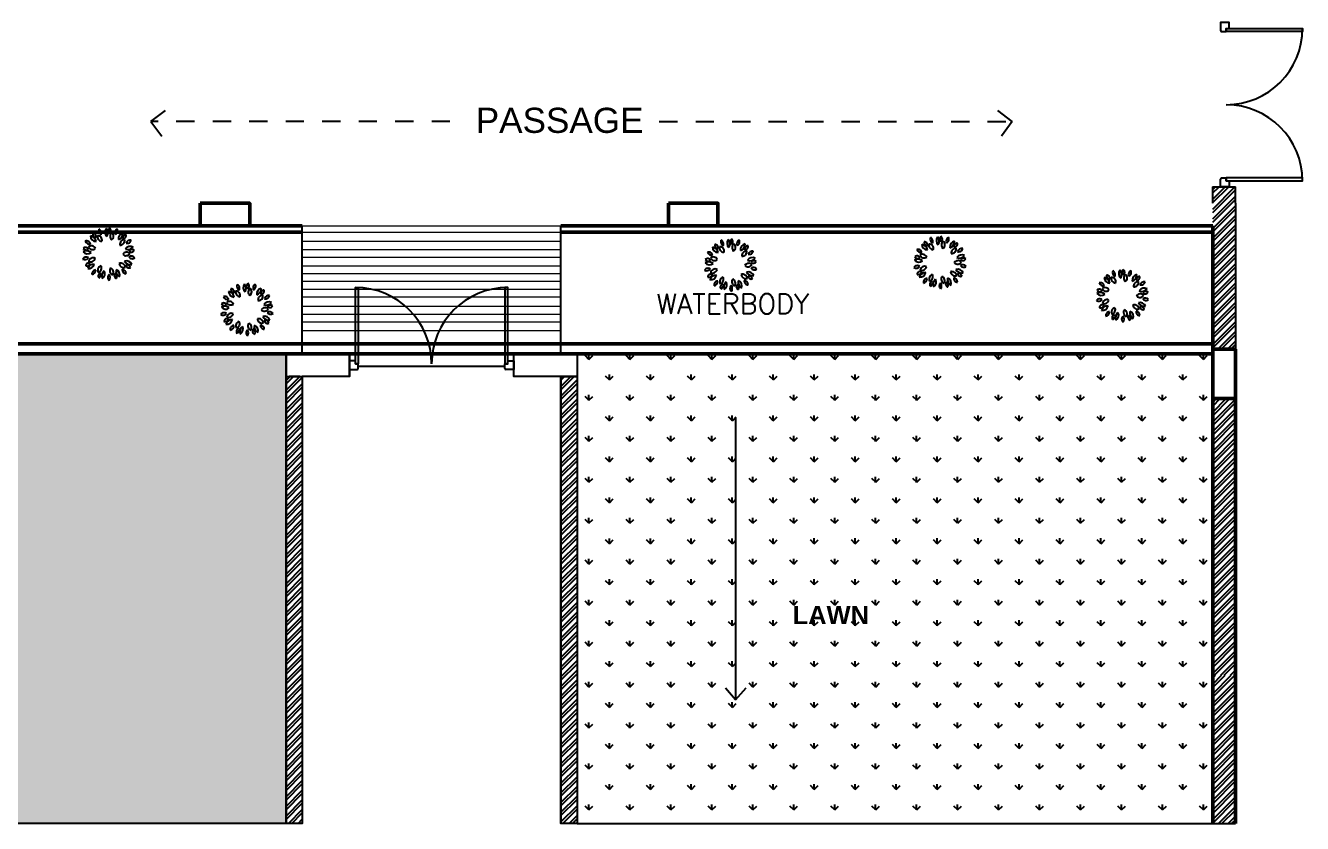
# Model space of a CAD drawing. Header units: millimetres. Extents: x 1521 to 3683, y 1649 to 3322.
# Drawn here: x 1705.98 to 1712.98, y 1662.1 to 1666.48 of the extents above; entities that cross this region are included whole.
import ezdxf
from ezdxf.enums import TextEntityAlignment as Align

# ---------------------------------------------------------------- set-up
doc = ezdxf.new("R2010")
doc.units = ezdxf.units.MM
doc.header["$LTSCALE"] = 0.1
doc.linetypes.add('DASHED2', pattern=[0.375, 0.25, -0.125])
doc.layers.add('4', color=6, linetype='Continuous')
doc.layers.add('HA', color=74, linetype='Continuous')
doc.layers.add('COL', color=1, linetype='Continuous', lineweight=50)
doc.layers.add('WALL', color=7, linetype='Continuous', lineweight=50)
doc.styles.add('STYLE1', font='arialbd.ttf')
doc.styles.add('style3', font='simplex.shx')
doc.styles.add('WORKING', font='ARIALN.TTF')
pattern_1 = [(45, (1051.861730326404, 812.3094263951372), (-0.026524905549475, 0.026524905549475), []), (45, (1051.861730326404, 812.3281823357213), (-0.026524905549475, 0.026524905549475), [])]
pattern_2 = [(90, (948.7776337939323, 940.9505626661032), (-0.112253125, 0.112253125), [0.029765625, -0.194740625]), (45, (948.7776337939323, 940.9505626661032), (-0.1122532015133644, 0.1122532015133644), [0.029765625, -0.128984375]), (135, (948.7776337939323, 940.9505626661032), (-0.1122532015133644, -0.1122532015133644), [0.029765625, -0.128984375])]

# ---------------------------------------------------------------- blocks, each defined once
blk = doc.blocks.new('AH19E')
for centre, radius, start, end in [((-0.0238410589518026, 0.4455500046024099), 0.0886985432731859, 151.7015353360427, 229.7405671459406), ((-0.1412029698258266, 0.4233295783633368), 0.0753138687012274, 322.8639188083236, 58.57818367365975), ((-0.3831954899942502, 0.2348061167867854), 0.0753138687012274, 2.863918808323603, 98.57818367365977), ((-0.3075740650529042, 0.3272667329292744), 0.0886985432731859, 191.7015353360428, 269.7405671459406), ((-0.1753117576008663, 0.372367653530091), 0.107924276528057, 170.7089921054097, 259.10644217024), ((-0.3229128080420196, 0.2693701764801517), 0.1272399254962901, 358.6570906337551, 71.15834364189467), ((-0.1661893484415486, 0.4095145021565261), 0.0681332761294435, 163.4612985024885, 255.4329496141703), ((-0.2360486241523176, 0.370075088343583), 0.0590097100058449, 333.3114501221481, 85.58279799451168), ((-0.0636535242665559, 0.3416146486997604), 0.092567174151381, 160.5035450346598, 255.3284718856752), ((-0.1616968694142997, 0.289668291574344), 0.083539456962043, 333.2487959694927, 82.58322095084212), ((0.1064680595882237, 0.3950827417429536), 0.107924276528057, 130.7089921054097, 219.10644217024), ((-0.0728064069990069, 0.4110582232242451), 0.1272399254962901, 318.6570906337551, 31.15834364189467), ((0.1373337644618005, 0.4176751071354376), 0.0681332761294435, 123.4612985024885, 215.4329496141702), ((0.1722355782985687, 0.2997520442586392), 0.092567174151381, 120.5035450346597, 215.3284718856752), ((0.0584672880358994, 0.4323674401966855), 0.0590097100058449, 293.311450122148, 45.58279799451165), ((0.0637395437806845, 0.3229798735119402), 0.083539456962043, 293.2487959694926, 42.58322095084213), ((0.2695420550880954, 0.3537801867350936), 0.0886985432731859, 111.7015353360428, 189.7405671459405), ((0.1653546007582918, 0.4121971348067748), 0.0753138687012274, 282.8639188083236, 18.57818367365972), ((0.3369248999515548, 0.2313589336117729), 0.107924276528057, 90.70899210540966, 179.1064421702401), ((0.2098615325521678, 0.3588322682771832), 0.1272399254962901, 278.6570906337551, 351.1583436418947), ((0.3750914941774681, 0.2288255969760939), 0.0681332761294435, 83.46129850248845, 175.4329496141702), ((0.324120317818597, 0.2907749710138887), 0.0590097100058449, 253.311450122148, 5.582797994511651), ((-0.4473919700831175, -0.0651610268978402), 0.0753138687012274, 42.8639188083236, 138.5781836736597), ((-0.4234301059041174, 6.55399635434e-05), 0.1272399254962901, 38.6570906337551, 111.1583436418946), ((-0.3765666434774175, 0.1738423113711178), 0.107924276528057, 210.7089921054097, 299.1064421702402), ((-0.4216201502131299, 0.1330451992107555), 0.0590097100058449, 13.31145012214801, 125.5827979945117), ((-0.3934560067718848, 0.2081622198456898), 0.0681332761294435, 203.4612985024885, 295.4329496141703), ((-0.3129789088852704, 0.1192424059845507), 0.083539456962043, 13.24879596949257, 122.5832209508421), ((-0.2712638238444924, 0.2220566717442125), 0.092567174151381, 200.5035450346598, 295.3284718856752), ((0.3260283510899171, 0.1160568364430219), 0.092567174151381, 80.50354503465977, 175.3284718856751), ((0.2578461276134476, 0.2035902927163988), 0.083539456962043, 253.2487959694925, 2.583220950842076), ((0.408225446706638, -0.0421955813653767), 0.107924276528057, 50.70899210540971, 139.1064421702399), ((0.3928275402868166, 0.1371294165728614), 0.1272399254962901, 238.6570906337551, 311.1583436418947), ((0.4352980573894456, 0.0948973970953375), 0.0886985432731859, 71.70153533604275, 149.7405671459405), ((0.3930355274351314, 0.2066177803790197), 0.0753138687012274, 242.8639188083236, 338.5781836736597), ((-0.4488951362436639, 0.0542764293495566), 0.0886985432731859, 231.7015353360428, 309.7405671459406), ((-0.4114163105841726, -0.1678133078385144), 0.0590097100058449, 53.31145012214799, 165.5827979945116), ((-0.4381256151245907, -0.0921667692018673), 0.0681332761294435, 243.4612985024885, 335.4329496141703), ((-0.3273251397768035, -0.27084505406674), 0.1272399254962901, 78.65709063375512, 151.1583436418946), ((-0.4031272003194318, -0.1076010708929971), 0.107924276528057, 250.7089921054097, 339.10644217024), ((-0.3193200269015506, -0.1085536170285195), 0.083539456962043, 53.2487959694926, 162.5832209508421), ((-0.3534521539695561, -0.0029793803114444), 0.092567174151381, 240.5035450346598, 335.3284718856752), ((-0.1777531440602615, -0.2871314868098125), 0.083539456962043, 93.24879596949259, 202.5832209508421), ((-0.2717616815352812, -0.2281966378213838), 0.092567174151381, 280.5035450346598, 15.32847188567515), ((0.2459287238307297, -0.2245261911302805), 0.083539456962043, 173.2487959694926, 282.5832209508421), ((0.171564816380851, -0.3068725985940546), 0.092567174151381, 0.5035450346598049, 95.32847188567516), ((0.3257634465117007, -0.1235179455252364), 0.092567174151381, 40.50354503465976, 135.3284718856751), ((0.3297982541844249, -0.0126367394113913), 0.083539456962043, 213.2487959694925, 322.5832209508421), ((0.2870073814410716, -0.297581605380401), 0.107924276528057, 10.70899210540965, 99.10644217024), ((0.3904797876020893, -0.1503131038043648), 0.1272399254962901, 198.6570906337551, 271.1583436418947), ((0.3958678724011406, -0.2099642298417166), 0.0886985432731859, 31.70153533604279, 109.7405671459405), ((0.435305374208838, -0.0972156204516068), 0.0753138687012274, 202.8639188083235, 298.5781836736597), ((0.4358343567000702, -0.0686692437157035), 0.0681332761294435, 43.46129850248848, 135.4329496141702), ((0.4366084602661431, 0.0115503706037998), 0.0590097100058449, 213.311450122148, 325.5827979945117), ((-0.3037541636731476, -0.3362138925585896), 0.0753138687012274, 82.86391880832356, 178.5781836736597), ((-0.3816785727394745, -0.2456857094075531), 0.0886985432731859, 271.7015353360428, 349.7405671459406), ((-0.2102115954039618, -0.3917253937106579), 0.0590097100058449, 93.31145012214796, 205.5827979945117), ((-0.2792967674322426, -0.3509451930876821), 0.0681332761294435, 283.4612985024887, 15.43294961417022), ((-0.0795664914185181, -0.4165995276998731), 0.1272399254962901, 118.657090633755, 191.1583436418947), ((-0.2425654483959079, -0.3402720068115741), 0.107924276528057, 290.7089921054097, 19.10644217024007), ((-0.0194917967310175, -0.4515238316962498), 0.0753138687012274, 122.8639188083236, 218.5781836736599), ((-0.1373757517430931, -0.4322640647878873), 0.0886985432731859, 311.7015353360428, 29.74056714594054), ((0.0454810219816864, -0.3329326333478093), 0.083539456962043, 133.2487959694925, 242.5832209508421), ((-0.0644162865355611, -0.3482134428340942), 0.092567174151381, 320.5035450346597, 55.32847188567521), ((0.0878480731043965, -0.433920104871504), 0.0590097100058449, 133.311450122148, 245.5827979945116), ((0.0087127533042803, -0.4470877514686438), 0.0681332761294435, 323.4612985024885, 55.43294961417029), ((0.2039168140618131, -0.3689977428875863), 0.1272399254962901, 158.6570906337551, 231.1583436418947), ((0.0299899842357263, -0.4153011796297508), 0.107924276528057, 330.7089921054097, 59.10644217024003), ((0.2723856101511046, -0.3571360425557941), 0.0753138687012274, 162.8639188083236, 258.5781836736597), ((0.169701321865432, -0.4181565507315101), 0.0886985432731859, 351.7015353360428, 69.7405671459406), ((0.3432972633745521, -0.2746540670050308), 0.0590097100058449, 173.3114501221479, 285.5827979945117), ((0.2911400913726538, -0.3356082725804299), 0.0681332761294435, 3.461298502488473, 95.43294961417021)]:
    blk.add_arc(centre, radius, start, end)
blk = doc.blocks.new('FT3')
at = {"xscale": 84, "yscale": 84, "zscale": 9, "rotation": 210}
blk.add_blockref('AH19E', (-2.292774872354812, -2.572625740444891), dxfattribs=at)
blk = doc.blocks.new('TR6')
blk.add_blockref('FT3', (2.439841742523865, 1.017941783929187))

msp = doc.modelspace()

# ---------------------------------------------------------------- hatches: boundary and pattern name
h = msp.add_hatch()
h.set_pattern_fill('GRASS', color=3, scale=0.00625, style=0)
h.set_pattern_definition(pattern_2)
h.paths.add_polyline_path([(1702.474258811117, 1672.136369337843), (1705.053800259632, 1672.136369337843), (1705.053800259632, 1664.677534249341), (1707.321219440433, 1664.677534249341), (1707.408780244516, 1664.677534249341), (1707.408780244516, 1662.103054738266), (1702.474258811117, 1662.103054738267)])
h = msp.add_hatch()
h.set_pattern_fill('STEEL', color=256, scale=0.0118147657224356, style=0)
h.set_pattern_definition(pattern_1)
h.paths.add_polyline_path([(1712.611263309605, 1665.593096829269), (1712.486513565061, 1665.593096829269), (1712.48651356506, 1665.502937269022), (1712.486781786638, 1665.502937269022), (1712.611263309604, 1665.502937269009)])
h.paths.add_polyline_path([(1712.611263309605, 1665.502937269009), (1712.486781786638, 1665.502937269009), (1712.486781786638, 1665.378187524461), (1712.486781786636, 1664.70291173333), (1712.611531531185, 1664.70291173333)])
h = msp.add_hatch()
h.set_pattern_fill('GRASS', color=3, scale=0.00625, style=0)
h.set_pattern_definition(pattern_2)
h.paths.add_polyline_path([(1709.003773617045, 1664.677534249341), (1709.003773617045, 1662.103054738266), (1712.486781786638, 1662.103054738267), (1712.486781786638, 1664.677534249341)])
h = msp.add_hatch()
h.set_pattern_fill('STEEL', color=256, scale=0.0118147657224356, style=0)
h.set_pattern_definition(pattern_1)
h.paths.add_polyline_path([(1709.003773617045, 1664.552784504793), (1708.915162874126, 1664.552784504793), (1708.915162874126, 1662.103054738267), (1709.003773617045, 1662.103054738267)])
h.paths.add_polyline_path([(1707.497390987435, 1664.552784504792), (1707.408780244516, 1664.552784504792), (1707.408780244516, 1662.103054738267), (1707.497390987435, 1662.103054738267)])
h = msp.add_hatch()
h.set_pattern_fill('STEEL', color=256, scale=0.0118147657224356, style=0)
h.set_pattern_definition(pattern_1)
h.paths.add_polyline_path([(1712.486781786638, 1664.431716636486), (1712.611531531185, 1664.431716636486), (1712.611531531185, 1662.915736045131), (1712.486781786638, 1662.915736045131)])
h = msp.add_hatch()
h.set_pattern_fill('STEEL', color=256, scale=0.0118147657224356, style=0)
h.set_pattern_definition([(45, (92.42415573669744, 60.07946067926105), (-0.0265249055494751, 0.0265249055494751), []), (45, (92.42415573669744, 60.09821661984542), (-0.0265249055494751, 0.0265249055494751), [])])
h.paths.add_polyline_path([(1712.611531531185, 1662.915736045131), (1712.486781786637, 1662.915736045131), (1712.486781786638, 1662.103054738267), (1712.611531531185, 1662.103054738267)])

# ---------------------------------------------------------------- linework, layer by layer
for p, q in [((1712.560995364455, 1666.460953972126), (1712.560995364455, 1666.444882543555)), ((1712.560995364455, 1666.460953972126), (1712.577066793026, 1666.460953972126)), ((1712.486513565061, 1665.593096829269), (1712.611263309605, 1665.593096829269)), ((1712.486513565061, 1665.593096829269), (1712.486513565061, 1665.502937269009)), ((1712.560995364455, 1665.625239686412), (1712.560995364455, 1665.641311114983)), ((1712.560995364455, 1665.625239686412), (1712.577066793026, 1665.625239686412)), ((1712.611263309605, 1665.502937269008), (1712.611263309605, 1665.593096829269)), ((1712.611263309605, 1665.502937269008), (1712.611531531185, 1664.70291173333)), ((1707.497390987435, 1664.677534249341), (1707.497390987435, 1665.37818752446)), ((1708.915162874126, 1664.677534249341), (1708.915162874126, 1665.37818752446)), ((1707.408780244516, 1664.677534249341), (1707.408780244516, 1662.103054738267)), ((1707.497390987435, 1664.677534249341), (1707.497390987435, 1664.677180568991)), ((1707.75627693078, 1664.552784504798), (1707.75627693078, 1664.677534249341)), ((1708.656276930781, 1664.552784504798), (1708.656276930781, 1664.677534249341)), ((1709.003773617045, 1664.677534249341), (1709.003773617045, 1662.103054738267)), ((1707.788419787923, 1664.623195091355), (1707.788419787923, 1664.639266519927)), ((1707.788419787923, 1664.623195091355), (1707.804491216495, 1664.623195091355)), ((1707.804491216495, 1664.610337948498), (1708.608062645067, 1664.610337948498)), ((1708.624134073638, 1664.623195091355), (1708.608062645067, 1664.623195091355)), ((1708.624134073638, 1664.623195091355), (1708.608062645066, 1664.623195091355)), ((1708.624134073638, 1664.623195091355), (1708.624134073638, 1664.639266519927)), ((1708.624134073638, 1664.623195091355), (1708.624134073638, 1664.639266519927)), ((1707.497390987435, 1664.552784504792), (1707.497390987435, 1662.103054738267)), ((1708.915162874126, 1664.552784504793), (1708.915162874126, 1662.103054738267)), ((1712.611531531185, 1664.431716636486), (1712.486781786638, 1664.431716636486)), ((1709.8717859398, 1664.325851790973), (1709.8717859398, 1662.780886443468)), ((1709.8717859398, 1662.780886443468), (1709.929675538861, 1662.84647764473)), ((1709.8717859398, 1662.780886443468), (1709.816192433576, 1662.845603408049)), ((1712.486781786638, 1662.103054738267), (1712.611531531185, 1662.103054738267))]:
    msp.add_line(p, q)
at = {"linetype": 'DASHED2'}
for p, q in [((1706.667293098544, 1665.950996919083), (1706.784972576722, 1666.038841365267)), ((1711.388748361571, 1665.950996919083), (1711.271068883393, 1666.038841365268)), ((1708.306681033063, 1665.950996919083), (1706.667293098544, 1665.950996919083)), ((1706.667293098544, 1665.950996919083), (1706.755570749519, 1665.833642061289)), ((1709.453296297517, 1665.950996919083), (1711.388748361571, 1665.950996919083)), ((1711.388748361571, 1665.950996919083), (1711.300470710595, 1665.83364206129))]:
    msp.add_line(p, q, dxfattribs=at)
at = {"color": 33, "lineweight": 0}
for p, q in [((1707.497390987435, 1665.378187524461), (1708.915162874126, 1665.378187524461)), ((1707.497390987435, 1665.343628234183), (1708.915162874126, 1665.343628234183)), ((1707.497390987435, 1665.294906709511), (1708.915162874126, 1665.294906709511)), ((1707.497390987435, 1665.250053803258), (1708.915162874126, 1665.250053803258)), ((1707.497390987435, 1665.208189474513), (1708.915162874126, 1665.208189474513)), ((1707.497390987435, 1665.160345786785), (1708.915162874126, 1665.160345786785)), ((1707.497390987435, 1665.118483662007), (1708.915162874126, 1665.118483662007)), ((1707.497390987435, 1665.076619333262), (1708.915162874126, 1665.076619333262)), ((1707.497390987435, 1665.031766427009), (1708.915162874126, 1665.031766427009)), ((1707.497390987435, 1664.989902098264), (1708.915162874126, 1664.989902098264)), ((1707.497390987435, 1664.939067629062), (1708.915162874126, 1664.939067629062)), ((1707.497390987435, 1664.894214722808), (1708.915162874126, 1664.894214722808)), ((1707.497390987435, 1664.852352598029), (1708.915162874126, 1664.852352598029)), ((1707.497390987435, 1664.804508910301), (1708.915162874126, 1664.804508910301))]:
    msp.add_line(p, q, dxfattribs=at)
for points in [[(1702.474258811117, 1672.136369337843), (1705.053800259632, 1672.136369337843), (1705.053800259632, 1664.677534249341), (1707.321219440433, 1664.677534249341), (1707.408780244516, 1664.677534249341), (1707.408780244516, 1662.103054738266), (1702.474258811117, 1662.103054738267), (1702.474258811117, 1672.136369337843)], [(1712.577066793026, 1666.460953972126), (1712.577066793026, 1666.493096829269), (1712.528852507312, 1666.493096829269), (1712.528852507312, 1666.451311114984)], [(1712.53528107874, 1666.444882543555), (1712.560995364455, 1666.444882543555)], [(1712.577066793026, 1665.625239686412), (1712.577066793026, 1665.593096829269), (1712.528852507312, 1665.593096829269), (1712.528852507312, 1665.634882543554)], [(1712.53528107874, 1665.641311114983), (1712.560995364455, 1665.641311114983)], [(1707.408780244516, 1664.552784504792), (1707.408780244516, 1664.677534249341), (1707.75627693078, 1664.677534249341), (1707.75627693078, 1664.552784504792), (1707.497390987435, 1664.552784504792)], [(1709.003773617045, 1664.677534249341), (1709.003773617045, 1662.103054738266), (1712.486781786638, 1662.103054738267), (1712.486781786638, 1664.677534249341), (1709.003773617045, 1664.677534249341)], [(1707.788419787923, 1664.639266519927), (1707.75627693078, 1664.639266519927), (1707.75627693078, 1664.591052234212), (1707.798062645067, 1664.591052234212)], [(1707.804491216495, 1664.59748080564), (1707.804491216495, 1664.623195091355)], [(1708.608062645067, 1664.59748080564), (1708.608062645067, 1664.623195091355)], [(1708.608062645066, 1664.59748080564), (1708.608062645066, 1664.623195091355)], [(1708.624134073638, 1664.639266519927), (1708.656276930781, 1664.639266519927), (1708.656276930781, 1664.591052234212), (1708.614491216495, 1664.591052234212)], [(1707.483732562766, 1664.552784504792), (1707.426044734335, 1664.552784504792)]]:
    msp.add_lwpolyline(points)
for points in [[(1712.560995364455, 1666.444882543555), (1712.560995364455, 1666.460953972126), (1712.978852507311, 1666.460953972126), (1712.978852507311, 1666.444882543555)], [(1712.560995364455, 1665.641311114983), (1712.560995364455, 1665.625239686412), (1712.978852507311, 1665.625239686412), (1712.978852507311, 1665.641311114983)], [(1707.804491216495, 1664.623195091355), (1707.788419787923, 1664.623195091355), (1707.788419787923, 1665.041052234213), (1707.804491216495, 1665.041052234213)], [(1708.608062645067, 1664.623195091355), (1708.624134073638, 1664.623195091355), (1708.624134073638, 1665.041052234213), (1708.608062645067, 1665.041052234213)], [(1708.656276930781, 1664.677534249341), (1709.003773617045, 1664.677534249341), (1709.003773617045, 1664.552784504793), (1708.656276930781, 1664.552784504793)], [(1707.408780244516, 1664.552784504792), (1707.497390987435, 1664.552784504792), (1707.497390987435, 1662.103054738267), (1707.408780244516, 1662.103054738267)], [(1708.915162874126, 1664.552784504793), (1709.003773617045, 1664.552784504793), (1709.003773617045, 1662.103054738267), (1708.915162874126, 1662.103054738267)]]:
    msp.add_lwpolyline(points, close=True)
for centre, radius, start, end in [((1712.53528107874, 1666.451311114984), 0.006428571428574, 180, 270), ((1712.560995364455, 1666.460953972126), 0.4178571428571319, 270, 0), ((1712.560995364455, 1665.625239686412), 0.4178571428571319, 0, 90), ((1712.53528107874, 1665.634882543554), 0.006428571428574, 90, 180), ((1707.788419787923, 1664.623195091355), 0.4178571428571319, 0, 90), ((1708.624134073638, 1664.623195091355), 0.4178571428571319, 90, 180), ((1707.798062645067, 1664.59748080564), 0.006428571428574, 270, 0), ((1708.614491216495, 1664.59748080564), 0.006428571428574, 180, 270), ((1708.614491216495, 1664.59748080564), 0.006428571428574, 180, 270)]:
    msp.add_arc(centre, radius, start, end)
at = {"layer": 'COL'}
for points in [[(1706.938130105194, 1665.502937269008), (1707.209325202039, 1665.502937269008), (1707.209325202039, 1665.378187524469), (1706.938130105194, 1665.378187524469)], [(1709.503635721372, 1665.502937269022), (1709.774830818217, 1665.502937269022), (1709.774830818217, 1665.378187524483), (1709.503635721372, 1665.378187524483)], [(1712.611531531174, 1664.70291173333), (1712.611531531174, 1664.431716636486), (1712.486781786638, 1664.431716636486), (1712.486781786638, 1664.70291173333)]]:
    msp.add_lwpolyline(points, close=True, dxfattribs=at)
at = {"layer": 'WALL'}
for p, q in [((1707.497390987435, 1665.37818752446), (1705.728331751684, 1665.37818752446)), ((1712.486781786638, 1665.378187524461), (1708.915162874126, 1665.378187524461)), ((1711.401733177678, 1665.378455746083), (1709.503635721372, 1665.378455746083)), ((1712.486781786638, 1665.378187524461), (1712.486781786638, 1662.103054738267)), ((1707.497390987435, 1665.343628234182), (1705.680898756275, 1665.343628234182)), ((1712.486781786638, 1665.343628234184), (1708.915162874126, 1665.343628234182)), ((1712.486781786638, 1664.677534249341), (1705.053800259632, 1664.677534249341)), ((1712.486781786638, 1664.73297858025), (1705.109244590542, 1664.73297858025)), ((1712.611531531185, 1664.70291173333), (1712.611531531185, 1662.103054738267))]:
    msp.add_line(p, q, dxfattribs=at)

# ---------------------------------------------------------------- block references
at = {"layer": 'HA', "xscale": 0.0034569508757158, "yscale": 0.0034569508752611, "zscale": 0.003456950875297}
for p in [(1706.434942163438, 1665.229521426488), (1710.991604636726, 1665.183219285491), (1709.844138973427, 1665.168673037667), (1711.991067889836, 1665.000776557387), (1707.192396857945, 1664.925279482366)]:
    msp.add_blockref('TR6', p, dxfattribs=at)

# ---------------------------------------------------------------- texts
at = {"ltscale": 0.2, "insert": (1708.447957238508, 1666.026280123172), "char_height": 0.1377234741082911, "width": 3.643625870199839, "attachment_point": 1, "style": 'WORKING'}
msp.add_mtext('{\\f@Arial Unicode MS|b0|i0|c0|p34;PASSAGE}', dxfattribs=at)
at = {"insert": (1710.184531544749, 1663.295650785834), "char_height": 0.1, "width": 1.501305471552586, "attachment_point": 1, "style": 'STYLE1'}
msp.add_mtext('LAWN', dxfattribs=at)
at = {"layer": '4', "style": 'style3'}
msp.add_text('WATERBODY', height=0.1084780387379588, dxfattribs=at).set_placement((1709.857460526385, 1664.897322716701), align=Align.CENTER)

doc.saveas('drawing.dxf')
